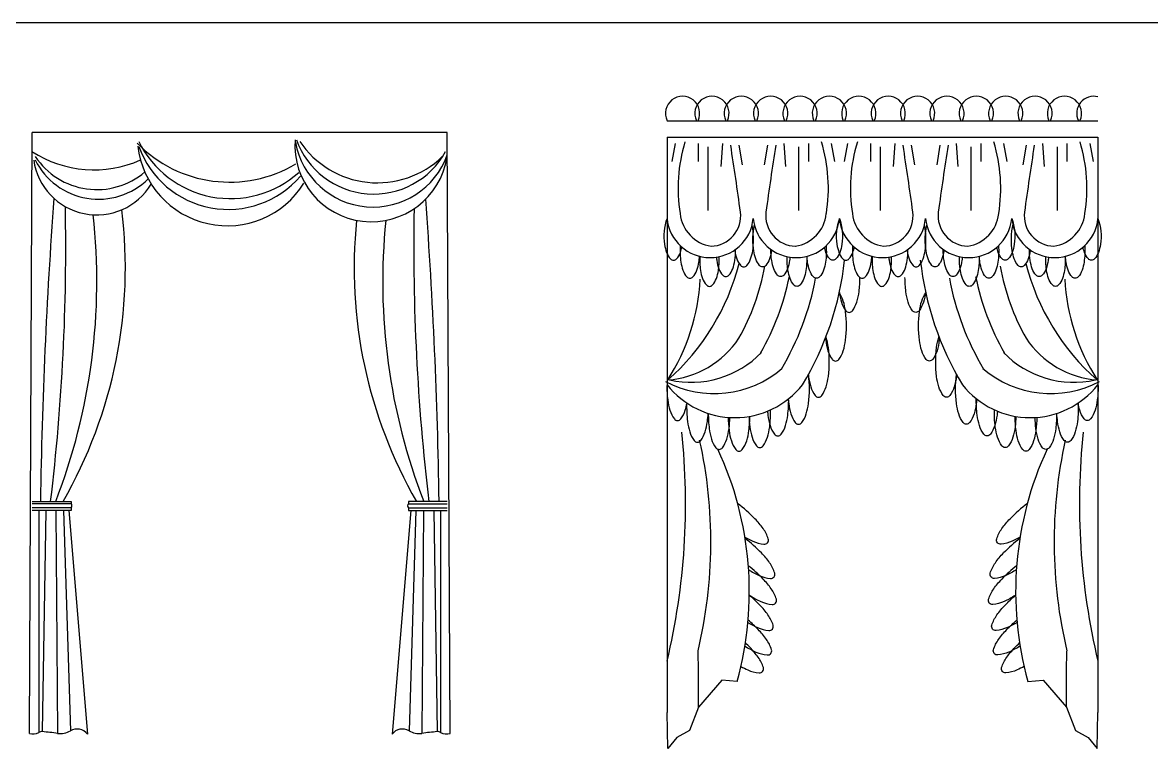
# Model space of a CAD drawing. Header units: inches. Extents: x 10 to 52.5, y 12.6 to 37.4.
# Drawn here: x 38.59 to 44.6, y 17.03 to 20.9 of the extents above; entities that cross this region are included whole.
import ezdxf

# ---------------------------------------------------------------- set-up
doc = ezdxf.new("R2010")
doc.units = ezdxf.units.IN
doc.header["$MEASUREMENT"] = 0
doc.layers.add('02', color=2, linetype='Continuous')
doc.layers.add('4', color=4, linetype='Continuous')

msp = doc.modelspace()

# ---------------------------------------------------------------- linework, layer by layer
at = {"layer": '02'}
for p, q in [((38.6216, 17.109), (38.6372, 20.316)), ((40.849, 20.316), (38.6372, 20.316)), ((40.8646, 17.109), (40.849, 20.316)), ((42.0209, 20.2912), (44.3181, 20.2912)), ((42.0645, 20.2564), (42.0471, 20.1607)), ((42.1863, 20.2564), (42.1863, 20.1607)), ((42.2385, 20.239), (42.2385, 19.8997)), ((42.3168, 20.2564), (42.3081, 20.1347)), ((42.4038, 20.2477), (42.4212, 20.1433)), ((42.557, 20.2477), (42.5396, 20.1433)), ((42.644, 20.2564), (42.6527, 20.1347)), ((42.7223, 20.239), (42.7223, 19.8997)), ((42.7745, 20.2564), (42.7745, 20.1607)), ((42.8963, 20.2564), (42.9137, 20.1607)), ((42.9833, 20.2564), (42.9659, 20.1607)), ((43.1052, 20.2564), (43.1052, 20.1607)), ((43.1574, 20.239), (43.1574, 19.8997)), ((43.2357, 20.2564), (43.227, 20.1347)), ((43.3227, 20.2477), (43.3401, 20.1433)), ((43.4758, 20.2477), (43.4584, 20.1433)), ((43.5629, 20.2564), (43.5716, 20.1347)), ((43.6412, 20.239), (43.6412, 19.8997)), ((43.6934, 20.2564), (43.6934, 20.1607)), ((43.8152, 20.2564), (43.8326, 20.1607)), ((43.9353, 20.2477), (43.9179, 20.1433)), ((44.0223, 20.2564), (44.031, 20.1347)), ((44.1006, 20.239), (44.1006, 19.8997)), ((44.1528, 20.2564), (44.1528, 20.1607)), ((44.2746, 20.2564), (44.292, 20.1607)), ((38.6372, 18.347), (38.844, 18.347)), ((38.844, 18.3345), (38.6372, 18.3345)), ((38.844, 18.313), (38.6372, 18.313)), ((38.844, 18.2985), (38.6372, 18.2985)), ((38.6722, 18.2985), (38.6722, 17.1138)), ((38.7087, 18.2985), (38.6904, 17.1183)), ((38.7632, 18.2999), (38.7723, 17.1092)), ((38.804, 18.2985), (38.8405, 17.1229)), ((38.8311, 18.2985), (38.9315, 17.1047)), ((38.844, 18.347), (38.844, 18.3345)), ((38.844, 18.313), (38.844, 18.2985)), ((40.6552, 18.2985), (40.5548, 17.1047)), ((40.6423, 18.347), (40.6423, 18.3345)), ((40.849, 18.347), (40.6423, 18.347)), ((40.6423, 18.3345), (40.849, 18.3345)), ((40.6423, 18.313), (40.6423, 18.2985)), ((40.6423, 18.313), (40.849, 18.313)), ((40.6423, 18.2985), (40.849, 18.2985)), ((40.6823, 18.2985), (40.6458, 17.1229)), ((40.7231, 18.2999), (40.714, 17.1092)), ((40.7776, 18.2985), (40.7959, 17.1183)), ((40.8141, 18.2985), (40.8141, 17.1138)), ((42.189, 17.4411), (42.1863, 17.5486)), ((44.1501, 17.4411), (44.1528, 17.5486)), ((42.189, 17.4411), (42.189, 17.4411)), ((42.189, 17.2493), (42.189, 17.4411)), ((44.1501, 17.4411), (44.1501, 17.4411)), ((44.1501, 17.2493), (44.1501, 17.4411)), ((42.189, 17.2493), (42.189, 17.2493)), ((44.1501, 17.2493), (44.1501, 17.2493))]:
    msp.add_line(p, q, dxfattribs=at)
for points in [[(42.0209, 19.8562, 0.13131), (42.0079, 19.7188, 0.049504), (42.0188, 19.6756, 0.092831), (42.0394, 19.6407, 0.455223), (42.0721, 19.6407, 0.092831), (42.0927, 19.6756, 0.031607), (42.1006, 19.703, 0.037092)], [(42.3815, 19.6882, 0.002638), (42.3821, 19.684, 0.049504), (42.393, 19.6408, 0.092831), (42.4135, 19.6059, 0.455223), (42.4463, 19.6059, 0.092831), (42.4668, 19.6408, 0.049504), (42.4777, 19.684, 0.074287), (42.4777, 19.8024, 0.020864), (42.4742, 19.8209, 0.092831)], [(42.5793, 19.6882, -0.002638), (42.5787, 19.684, -0.049504), (42.5678, 19.6408, -0.092831), (42.5472, 19.6059, -0.455223), (42.5145, 19.6059, -0.092831), (42.4939, 19.6408, -0.049504), (42.483, 19.684, -0.074286), (42.483, 19.8024, -0.020864), (42.4866, 19.8209, -0.092831)], [(42.9398, 19.8562, -0.13131), (42.9528, 19.7188, -0.049504), (42.9419, 19.6756, -0.092831), (42.9214, 19.6407, -0.455223), (42.8886, 19.6407, -0.092831), (42.8681, 19.6756, -0.031607), (42.8602, 19.703, -0.037092)], [(42.9398, 19.8562, 0.13131), (42.9268, 19.7188, 0.049504), (42.9377, 19.6756, 0.092831), (42.9582, 19.6407, 0.455223), (42.991, 19.6407, 0.092831), (43.0116, 19.6756, 0.031607), (43.0195, 19.703, 0.037092)], [(43.3004, 19.6882, 0.002638), (43.301, 19.684, 0.049504), (43.3119, 19.6408, 0.092831), (43.3324, 19.6059, 0.455223), (43.3652, 19.6059, 0.092831), (43.3857, 19.6408, 0.049504), (43.3966, 19.684, 0.074287), (43.3966, 19.8024, 0.020864), (43.3931, 19.8209, 0.092831)], [(43.4982, 19.6882, -0.002638), (43.4976, 19.684, -0.049504), (43.4867, 19.6408, -0.092831), (43.4661, 19.6059, -0.455223), (43.4334, 19.6059, -0.092831), (43.4128, 19.6408, -0.049504), (43.4019, 19.684, -0.074286), (43.4019, 19.8024, -0.020864), (43.4055, 19.8209, -0.092831)], [(43.8587, 19.8562, -0.13131), (43.8717, 19.7188, -0.049504), (43.8608, 19.6756, -0.092831), (43.8403, 19.6407, -0.455223), (43.8075, 19.6407, -0.092831), (43.787, 19.6756, -0.031607), (43.779, 19.703, -0.037092)], [(43.9576, 19.6882, -0.002638), (43.957, 19.684, -0.049504), (43.9461, 19.6408, -0.092831), (43.9256, 19.6059, -0.455223), (43.8928, 19.6059, -0.092831), (43.8723, 19.6408, -0.049504), (43.8614, 19.684, -0.074286), (43.8614, 19.8024, -0.020864), (43.8649, 19.8209, -0.092831)], [(44.3181, 19.8562, -0.13131), (44.3312, 19.7188, -0.049504), (44.3203, 19.6756, -0.092831), (44.2997, 19.6407, -0.455223), (44.267, 19.6407, -0.092831), (44.2464, 19.6756, -0.031607), (44.2385, 19.703, -0.037092)], [(42.0916, 19.7111, 0.055104), (42.095, 19.6231)], [(42.2841, 19.65, 0.0114), (42.2864, 19.6318, 0.049504), (42.2973, 19.5887, 0.092831), (42.3178, 19.5537, 0.455223), (42.3506, 19.5537, 0.092831), (42.3711, 19.5887, 0.049504), (42.382, 19.6318, 0.037492), (42.3864, 19.6917, 0.049504)], [(42.6767, 19.65, -0.0114), (42.6744, 19.6318, -0.049504), (42.6635, 19.5887, -0.092831), (42.643, 19.5537, -0.455223), (42.6102, 19.5537, -0.092831), (42.5897, 19.5887, -0.049504), (42.5788, 19.6318, -0.037492), (42.5744, 19.6917, -0.049504)], [(42.8692, 19.7111, -0.055104), (42.8658, 19.6231, -0.049504), (42.8549, 19.58, -0.092831), (42.8344, 19.545, -0.455223), (42.8016, 19.545, -0.092831), (42.7811, 19.58, -0.049504), (42.7702, 19.6231, -0.019747), (42.7668, 19.6546, -0.037092)], [(43.0105, 19.7111, 0.055104), (43.0138, 19.6231)], [(43.203, 19.65, 0.0114), (43.2053, 19.6318, 0.049504), (43.2162, 19.5887, 0.092831), (43.2367, 19.5537, 0.455223), (43.2695, 19.5537, 0.092831), (43.29, 19.5887, 0.049504), (43.3009, 19.6318, 0.037492), (43.3053, 19.6917, 0.049504)], [(43.5956, 19.65, -0.0114), (43.5933, 19.6318, -0.049504), (43.5824, 19.5887, -0.092831), (43.5618, 19.5537, -0.455223), (43.5291, 19.5537, -0.092831), (43.5085, 19.5887, -0.049504), (43.4976, 19.6318, -0.037492), (43.4932, 19.6917, -0.049504)], [(43.7881, 19.7111, -0.055104), (43.7847, 19.6231, -0.049504), (43.7738, 19.58, -0.092831), (43.7533, 19.545, -0.455223), (43.7205, 19.545, -0.092831), (43.7, 19.58, -0.049504), (43.6891, 19.6231, -0.019747), (43.6856, 19.6546, -0.037092)], [(44.055, 19.65, -0.0114), (44.0527, 19.6318, -0.049504), (44.0418, 19.5887, -0.092831), (44.0213, 19.5537, -0.455223), (43.9885, 19.5537, -0.092831), (43.968, 19.5887, -0.049504), (43.9571, 19.6318, -0.037492), (43.9527, 19.6917, -0.049504)], [(44.2475, 19.7111, -0.055104), (44.2441, 19.6231, -0.049504), (44.2332, 19.58, -0.092831), (44.2127, 19.545, -0.455223), (44.1799, 19.545, -0.092831), (44.1594, 19.58, -0.049504), (44.1485, 19.6231, -0.019747), (44.1451, 19.6546, -0.037092)], [(42.095, 19.6231, 0.049504), (42.1059, 19.58, 0.092831), (42.1264, 19.545, 0.455223), (42.1592, 19.545, 0.092831), (42.1797, 19.58, 0.049504), (42.1906, 19.6231, 0.019747), (42.194, 19.6546, 0.037092)], [(42.1953, 19.6543, 0.046732), (42.1994, 19.5797)], [(42.1994, 19.5797, 0.049504), (42.2103, 19.5365, 0.092831), (42.2308, 19.5016, 0.455223), (42.2636, 19.5016, 0.092831), (42.2841, 19.5365, 0.049504), (42.295, 19.5797, 0.045734), (42.2992, 19.6527, 0.049504)], [(42.7655, 19.6543, -0.046732), (42.7614, 19.5797, -0.049504), (42.7505, 19.5365, -0.092831), (42.73, 19.5016, -0.455223), (42.6972, 19.5016, -0.092831), (42.6767, 19.5365, -0.049504), (42.6658, 19.5797, -0.045734), (42.6616, 19.6527, -0.049504)], [(43.0138, 19.6231, 0.049504), (43.0247, 19.58, 0.092831), (43.0453, 19.545, 0.455223), (43.078, 19.545, 0.092831), (43.0986, 19.58, 0.049504), (43.1095, 19.6231, 0.019747), (43.1129, 19.6546, 0.037092)], [(43.1142, 19.6543, 0.046732), (43.1183, 19.5797)], [(43.1183, 19.5797, 0.049504), (43.1292, 19.5365, 0.092831), (43.1497, 19.5016, 0.455223), (43.1825, 19.5016, 0.092831), (43.203, 19.5365, 0.049504), (43.2139, 19.5797, 0.045734), (43.218, 19.6527, 0.049504)], [(43.6844, 19.6543, -0.046732), (43.6803, 19.5797, -0.049504), (43.6694, 19.5365, -0.092831), (43.6489, 19.5016, -0.455223), (43.6161, 19.5016, -0.092831), (43.5956, 19.5365, -0.049504), (43.5847, 19.5797, -0.045734), (43.5805, 19.6527, -0.049504)], [(44.1438, 19.6543, -0.046732), (44.1397, 19.5797, -0.049504), (44.1288, 19.5365, -0.092831), (44.1083, 19.5016, -0.455223), (44.0755, 19.5016, -0.092831), (44.055, 19.5365, -0.049504), (44.0441, 19.5797, -0.045734), (44.0399, 19.6527, -0.049504)], [(42.9396, 19.4618, 0.039677), (42.951, 19.4104, 0.08534), (42.9744, 19.3643, 0.502677), (43.0093, 19.3643, 0.08534), (43.0327, 19.4104, 0.042986), (43.0447, 19.4661, 0.030951), (43.0496, 19.5412, 0.031724)], [(43.3995, 19.4618, -0.039677), (43.3881, 19.4104, -0.08534), (43.3647, 19.3643, -0.502677), (43.3298, 19.3643, -0.08534), (43.3064, 19.4104, -0.042986), (43.2944, 19.4661, -0.030951), (43.2895, 19.5412, -0.031724)], [(42.8655, 19.2174, 0.004578), (42.8668, 19.2064, 0.042986), (42.8788, 19.1507, 0.08534), (42.9022, 19.1045, 0.502677), (42.9371, 19.1045, 0.08534), (42.9605, 19.1507, 0.042986), (42.9725, 19.2064, 0.063511), (42.9725, 19.3603, 0.042986), (42.9605, 19.416, 0.079853), (42.9391, 19.4595, 0.237197)], [(43.4736, 19.2174, -0.004578), (43.4723, 19.2064, -0.042986), (43.4603, 19.1507, -0.08534), (43.4369, 19.1045, -0.502677), (43.402, 19.1045, -0.08534), (43.3786, 19.1507, -0.042986), (43.3666, 19.2064, -0.063511), (43.3666, 19.3603, -0.042986), (43.3786, 19.416, -0.079853), (43.4, 19.4595, -0.237197)], [(42.7743, 19.0231, 0.003768), (42.7754, 19.014, 0.042986), (42.7874, 18.9583, 0.08534), (42.8108, 18.9121, 0.502677), (42.8457, 18.9121, 0.08534), (42.8691, 18.9583, 0.042986), (42.8811, 19.014, 0.063511), (42.8811, 19.1679, 0.042986), (42.8691, 19.2236, 0.002886), (42.8685, 19.2253, 0.237197)], [(43.5648, 19.0231, -0.003768), (43.5637, 19.014, -0.042986), (43.5517, 18.9583, -0.08534), (43.5283, 18.9121, -0.502677), (43.4934, 18.9121, -0.08534), (43.47, 18.9583, -0.042986), (43.458, 19.014, -0.063511), (43.458, 19.1679, -0.042986), (43.47, 19.2236, -0.002886), (43.4706, 19.2253, -0.237197)], [(42.667, 18.8929, 0.009588), (42.6695, 18.8697, 0.042986), (42.6815, 18.814, 0.08534), (42.7049, 18.7678, 0.502677), (42.7398, 18.7678, 0.08534), (42.7632, 18.814, 0.042986), (42.7752, 18.8697, 0.063511), (42.7752, 19.0236, 0.000724), (42.7751, 19.0246, 0.08534)], [(43.6721, 18.8929, -0.009588), (43.6696, 18.8697, -0.042986), (43.6576, 18.814, -0.08534), (43.6342, 18.7678, -0.502677), (43.5993, 18.7678, -0.08534), (43.5759, 18.814, -0.042986), (43.5639, 18.8697, -0.063511), (43.5639, 19.0236, -0.000724), (43.564, 19.0246, -0.08534)], [(42.0196, 18.9659, 0.031724), (42.0245, 18.8889, 0.042986), (42.0365, 18.8333, 0.08534), (42.0599, 18.7871, 0.502677), (42.0948, 18.7871, 0.08534), (42.1182, 18.8333, 0.02922), (42.1274, 18.8709, 0.031724)], [(44.3195, 18.9659, -0.031724), (44.3146, 18.8889, -0.042986), (44.3026, 18.8333, -0.08534), (44.2792, 18.7871, -0.502677), (44.2443, 18.7871, -0.08534), (44.2209, 18.8333, -0.02922), (44.2117, 18.8709, -0.031724)], [(42.1259, 18.8719, 0.040563), (42.1304, 18.7735)], [(42.5564, 18.8283, 0.008724), (42.5588, 18.8072, 0.042986), (42.5708, 18.7515, 0.08534), (42.5942, 18.7053, 0.502677), (42.6291, 18.7053, 0.08534), (42.6525, 18.7515, 0.042986), (42.6645, 18.8072, 0.036092), (42.6693, 18.8947, 0.042986)], [(43.7827, 18.8283, -0.008724), (43.7803, 18.8072, -0.042986), (43.7683, 18.7515, -0.08534), (43.7449, 18.7053, -0.502677), (43.71, 18.7053, -0.08534), (43.6866, 18.7515, -0.042986), (43.6746, 18.8072, -0.036092), (43.6698, 18.8947, -0.042986)], [(44.2132, 18.8719, -0.040564), (44.2087, 18.7735, -0.042986), (44.1967, 18.7178, -0.08534), (44.1733, 18.6716, -0.502677), (44.1384, 18.6716, -0.08534), (44.115, 18.7178, -0.042986), (44.103, 18.7735, -0.017702), (44.099, 18.8164, -0.031724)], [(42.1304, 18.7735, 0.042986), (42.1424, 18.7178, 0.08534), (42.1658, 18.6716, 0.502677), (42.2007, 18.6716, 0.08534), (42.2241, 18.7178, 0.042986), (42.2361, 18.7735, 0.017702), (42.2401, 18.8164, 0.031724)], [(42.241, 18.8161, 0.033404), (42.2459, 18.735)], [(42.2459, 18.735, 0.042986), (42.2579, 18.6793, 0.08534), (42.2813, 18.6332, 0.502677), (42.3162, 18.6332, 0.08534), (42.3396, 18.6793, 0.042986), (42.3516, 18.735, 0.024577), (42.3563, 18.7946, 0.031724)], [(42.347, 18.7952, 0.028789), (42.3518, 18.7254, 0.042986), (42.3638, 18.6697, 0.08534), (42.3872, 18.6235, 0.502677), (42.4221, 18.6235, 0.08534), (42.4455, 18.6697, 0.042986), (42.4575, 18.7254, 0.03115), (42.4624, 18.801, 0.031724)], [(42.458, 18.8002, 0.022921), (42.4625, 18.7446, 0.042986), (42.4745, 18.689, 0.08534), (42.4979, 18.6428, 0.502677), (42.5328, 18.6428, 0.08534), (42.5562, 18.689, 0.042986), (42.5682, 18.7446, 0.037413), (42.573, 18.8354, 0.042986)], [(43.8811, 18.8002, -0.022921), (43.8766, 18.7446, -0.042986), (43.8646, 18.689, -0.08534), (43.8412, 18.6428, -0.502677), (43.8063, 18.6428, -0.08534), (43.7829, 18.689, -0.042986), (43.7709, 18.7446, -0.037413), (43.7661, 18.8354, -0.042986)], [(43.9921, 18.7952, -0.028789), (43.9873, 18.7254, -0.042986), (43.9753, 18.6697, -0.08534), (43.9519, 18.6235, -0.502677), (43.917, 18.6235, -0.08534), (43.8936, 18.6697, -0.042986), (43.8816, 18.7254, -0.03115), (43.8767, 18.801, -0.031724)], [(44.0981, 18.8161, -0.033404), (44.0932, 18.735, -0.042986), (44.0812, 18.6793, -0.08534), (44.0578, 18.6332, -0.502677), (44.0229, 18.6332, -0.08534), (43.9995, 18.6793, -0.042986), (43.9875, 18.735, -0.024577), (43.9828, 18.7946, -0.031724)], [(42.4362, 18.1557, 0.026507), (42.4778, 18.1345, 0.079427), (42.5375, 18.1186, 0.537402), (42.5605, 18.1467, 0.079427), (42.5331, 18.2021, 0.038637), (42.4896, 18.2543, 0.037549), (42.3973, 18.336)], [(43.9029, 18.1557, -0.026507), (43.8613, 18.1345, -0.079427), (43.8016, 18.1186, -0.537403), (43.7786, 18.1467, -0.079427), (43.806, 18.2021, -0.038637), (43.8495, 18.2543, -0.028269)], [(42.4559, 17.9822, 0.036546), (42.5126, 17.9518, 0.079427), (42.5723, 17.9359, 0.537402), (42.5953, 17.964, 0.079427), (42.5679, 18.0195, 0.038637), (42.5244, 18.0717, 0.035603), (42.4372, 18.1495)], [(43.8832, 17.9822, -0.036546), (43.8265, 17.9518, -0.079427), (43.7668, 17.9359, -0.537403), (43.7438, 17.964, -0.079427), (43.7712, 18.0195, -0.038637), (43.8147, 18.0717, -0.028269)], [(42.4595, 17.8463, 0.000695), (42.4615, 17.8451, 0.038637), (42.5213, 17.8127, 0.079427), (42.581, 17.7968, 0.537402), (42.604, 17.8249, 0.079427), (42.5766, 17.8803, 0.038637), (42.5331, 17.9326, 0.032329), (42.4543, 18.0037)], [(43.8795, 17.8463, -0.000695), (43.8776, 17.8451, -0.038637), (43.8178, 17.8127, -0.079427), (43.7581, 17.7968, -0.537403), (43.7351, 17.8249, -0.079427), (43.7625, 17.8803, -0.038637), (43.806, 17.9326, -0.028269)], [(42.4521, 17.7008, 0.033208), (42.5039, 17.6736, 0.079427), (42.5636, 17.6577, 0.537402), (42.5866, 17.6858, 0.079427), (42.5592, 17.7412, 0.038637), (42.5157, 17.7935, 0.023422), (42.4595, 17.846, 0.028269)], [(43.887, 17.7008, -0.033208), (43.8352, 17.6736, -0.079427), (43.7755, 17.6577, -0.537403), (43.7525, 17.6858, -0.079427), (43.7799, 17.7412, -0.038637), (43.8234, 17.7935, -0.023422), (43.8796, 17.846, -0.028269)], [(42.4362, 17.575, 0.038089), (42.4952, 17.5431, 0.079427), (42.5549, 17.5273, 0.537402), (42.5779, 17.5554, 0.079427), (42.5505, 17.6108, 0.038637), (42.507, 17.663, 0.022453), (42.4533, 17.7135, 0.028269)], [(43.9029, 17.575, -0.038089), (43.8439, 17.5431, -0.079427), (43.7842, 17.5273, -0.537403), (43.7612, 17.5554, -0.079427), (43.7886, 17.6108, -0.038637), (43.8321, 17.663, -0.022453), (43.8858, 17.7135, -0.028269)], [(42.415, 17.4659, 0.02331), (42.4517, 17.4475, 0.079427), (42.5114, 17.4316, 0.537402), (42.5344, 17.4597, 0.079427), (42.507, 17.5151, 0.038637), (42.4635, 17.5674, 0.010552), (42.4388, 17.5917, 0.028269)], [(43.9241, 17.4659, -0.02331), (43.8874, 17.4475, -0.079427), (43.8277, 17.4316, -0.537403), (43.8047, 17.4597, -0.079427), (43.8321, 17.5151, -0.038637), (43.8756, 17.5674, -0.010552), (43.9003, 17.5917, -0.028269)]]:
    msp.add_lwpolyline(points, format="xyb", dxfattribs=at)
for centre, radius, start, end in [((42.1036, 20.4172), 0.0914, 334.68873, 205.31127), ((42.2602, 20.4172), 0.0914, 334.68873, 205.31127), ((42.4169, 20.4172), 0.0914, 334.68873, 205.31127), ((42.5735, 20.4172), 0.0914, 334.68873, 205.31127), ((42.7301, 20.4172), 0.0914, 334.68873, 205.31127), ((42.8867, 20.4172), 0.0914, 334.68873, 205.31127), ((43.0434, 20.4172), 0.0914, 334.68873, 205.31127), ((43.2, 20.4172), 0.0914, 334.68873, 205.31127), ((43.3566, 20.4172), 0.0914, 334.68873, 205.31127), ((43.5133, 20.4172), 0.0914, 334.68873, 205.31127), ((43.6699, 20.4172), 0.0914, 334.68873, 205.31127), ((43.8265, 20.4172), 0.0914, 334.68873, 205.31127), ((43.9831, 20.4172), 0.0914, 334.68873, 205.31127), ((44.1398, 20.4172), 0.0914, 334.68873, 205.31127), ((44.2964, 20.4172), 0.0914, 76.2377, 205.31127), ((39.689, 20.739), 0.6885, 224.21095, 300.93265), ((39.6767, 20.2975), 0.4801, 186.55715, 328.27349), ((39.6932, 20.5066), 0.5439, 206.02337, 312.04585), ((39.6818, 20.4121), 0.507, 199.73108, 319.31792), ((40.4449, 20.2469), 0.408, 175.82602, 351.05814), ((40.4539, 20.3379), 0.4204, 190.18675, 340.2412), ((40.457, 20.4243), 0.4375, 199.68372, 331.23183), ((40.4767, 20.5439), 0.4971, 213.71972, 314.06474), ((42.9298, 20.0174), 0.8501, 163.05717, 189.13951), ((22.0054, 17.086), 20.599, 7.82656, 8.82921), ((62.9553, 17.086), 20.599, 171.17079, 172.17344), ((42.0309, 20.0174), 0.8501, 350.86049, 16.94283), ((43.8487, 20.0174), 0.8501, 163.05717, 189.13951), ((22.9243, 17.086), 20.599, 7.82656, 8.82921), ((63.8742, 17.086), 20.599, 171.17079, 172.17344), ((42.9498, 20.0174), 0.8501, 350.86049, 16.94283), ((64.3337, 17.086), 20.599, 171.17079, 172.17344), ((43.4093, 20.0174), 0.8501, 350.86049, 16.94283), ((38.9661, 20.7249), 0.6089, 237.06724, 294.03749), ((38.9807, 20.2149), 0.3391, 188.05794, 328.99842), ((38.9816, 20.405), 0.3943, 213.61612, 310.38109), ((38.9903, 20.3355), 0.3761, 206.33403, 314.70884), ((66.741, 17.9107), 28.0641, 175.80342, 179.10922), ((27.5194, 19.6963), 11.2962, 353.13971, 1.1346), ((12.7453, 17.9107), 28.0641, 0.89078, 4.18647), ((35.7348, 19.5191), 3.2463, 338.83448, 6.31797), ((36.636, 19.5919), 2.4974, 330.0984, 7.15597), ((51.9669, 19.6963), 11.2962, 178.92411, 186.86029), ((42.2858, 19.9024), 0.1962, 185.86077, 261.24023), ((42.2511, 19.871), 0.1626, 271.67926, 7.07994), ((42.7097, 19.871), 0.1626, 172.92006, 268.32074), ((42.675, 19.9024), 0.1962, 278.75977, 354.13923), ((43.2047, 19.9024), 0.1962, 185.86077, 261.24023), ((43.17, 19.871), 0.1626, 271.67926, 7.07994), ((43.6285, 19.871), 0.1626, 172.92006, 268.32074), ((43.5939, 19.9024), 0.1962, 278.75977, 354.13923), ((44.088, 19.871), 0.1626, 172.92006, 268.32074), ((44.0533, 19.9024), 0.1962, 278.75977, 354.13923), ((42.8503, 19.5919), 2.4974, 174.14712, 209.9016), ((43.7514, 19.5191), 3.2463, 174.21737, 201.16552), ((42.2507, 19.8783), 0.2308, 185.48393, 354.51607), ((42.7101, 19.8783), 0.2308, 185.48393, 354.51607), ((43.1695, 19.8783), 0.2308, 185.48393, 354.51607), ((43.629, 19.8783), 0.2308, 185.48393, 354.51607), ((44.0884, 19.8783), 0.2308, 185.48393, 354.51607), ((41.213, 19.9188), 1.2298, 311.2862, 345.7866), ((41.3491, 19.8107), 1.2106, 330.65032, 350.03711), ((44.99, 19.8107), 1.2106, 189.96289, 209.34968), ((45.1261, 19.9188), 1.2298, 194.2134, 228.7138), ((41.103, 19.5883), 1.096, 327.20931, 357.13038), ((41.3491, 19.8107), 1.3498, 330.14077, 348.75473), ((41.3491, 19.8107), 1.4891, 329.41816, 349.45495), ((44.99, 19.8107), 1.4891, 190.54505, 210.58184), ((44.99, 19.8107), 1.3498, 191.24527, 209.85923), ((45.2361, 19.5883), 1.096, 182.86962, 212.79069), ((41.9859, 19.4961), 0.5028, 274.39581, 326.32575), ((44.3532, 19.4961), 0.5028, 213.67425, 265.60419), ((42.148, 19.5066), 0.5244, 257.45074, 315.86045), ((44.1911, 19.5066), 0.5244, 224.13955, 282.54926), ((42.2724, 19.4791), 0.5569, 242.15532, 310.45624), ((44.0667, 19.4791), 0.5569, 229.54376, 297.84468), ((38.5057, 18.3333), 3.614, 346.57471, 6.09721), ((47.8334, 18.3333), 3.614, 173.90279, 193.42529), ((39.7528, 18.13), 2.5019, 346.56325, 12.55047), ((46.5863, 18.13), 2.5019, 167.44953, 193.43675), ((38.8334, 18.3237), 0.0151, 314.62052, 45.38575), ((40.6529, 18.3237), 0.0151, 134.61425, 225.37948), ((44.4385, 17.6812), 0.8218, 127.18377, 135.78538), ((44.4037, 17.4986), 0.8218, 127.62919, 135.78538), ((44.395, 17.3595), 0.8218, 128.37865, 135.78538), ((38.6419, 17.1646), 0.0591, 249.93449, 300.75293), ((38.6878, 17.0898), 0.0287, 84.92323, 123.11305), ((38.524, 15.2454), 1.8802, 82.41241, 84.92323), ((38.7864, 17.2158), 0.1075, 262.41241, 300.17988), ((38.8757, 17.0623), 0.07, 37.22833, 120.17988), ((40.6106, 17.0623), 0.07, 59.82012, 142.77167), ((40.6998, 17.2158), 0.1075, 239.82012, 277.58759), ((40.9623, 15.2454), 1.8802, 95.07677, 97.58759), ((40.7984, 17.0898), 0.0287, 56.88695, 95.07677), ((40.8443, 17.1646), 0.0591, 239.24707, 290.06551)]:
    msp.add_arc(centre, radius, start, end, dxfattribs=at)
at = {"layer": '4'}
for p, q in [((31.8636, 20.902), (52.1898, 20.902)), ((42.0209, 20.3781), (44.3181, 20.3781)), ((42.0209, 20.2912), (42.0209, 17.2205)), ((44.3181, 20.2912), (44.3181, 17.2205)), ((42.3137, 17.3931), (42.189, 17.2493)), ((42.3951, 17.3867), (42.3137, 17.3931)), ((43.944, 17.3867), (44.0254, 17.3931)), ((44.0254, 17.3931), (44.1501, 17.2493))]:
    msp.add_line(p, q, dxfattribs=at)
for points in [[(42.189, 17.2493), (42.141, 17.1246), (42.0738, 17.0862), (42.0258, 17.0286), (42.0209, 17.2205)], [(44.1501, 17.2493), (44.1981, 17.1246), (44.2653, 17.0862), (44.3133, 17.0286), (44.3181, 17.2205)]]:
    msp.add_lwpolyline(points, dxfattribs=at)
for centre, radius, start, end in [((41.3491, 19.8107), 1.6283, 328.88696, 353.78273), ((44.99, 19.8107), 1.6283, 186.21727, 211.11304), ((42.3821, 19.2533), 0.4594, 218.18476, 321.81524), ((43.957, 19.2533), 0.4594, 218.18476, 321.81524), ((40.6524, 17.8653), 1.8073, 344.64237, 24.87313), ((45.6867, 17.8653), 1.8073, 155.12687, 195.35763)]:
    msp.add_arc(centre, radius, start, end, dxfattribs=at)

doc.saveas('drawing.dxf')
